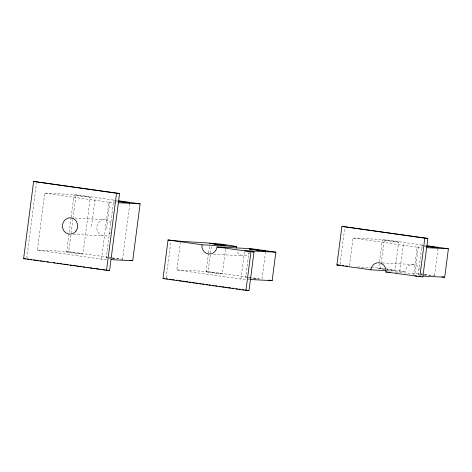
<?xml version="1.0" encoding="UTF-8"?>
<svg xmlns="http://www.w3.org/2000/svg" width="472" height="472" viewBox="0 0 472 472"><rect width="100%" height="100%" fill="white"/><g stroke="black" fill="none" stroke-linecap="round" stroke-linejoin="round"><path stroke-width="0.35" stroke-dasharray="2.36 1.77" d="M26.745 258.09L36.492 183.071M106.548 259.405L101.456 259.146L37.394 250.007L44.781 193.113L76.045 194.706L116.088 200.417M71.225 216.967L74.063 195.083L90.323 197.202L82.936 254.089L66.676 251.971L71.124 217.692M37.394 250.007L68.658 251.594L72.824 219.504M72.918 218.772L76.045 194.706M91.509 226.371L95.202 197.927M101.456 259.146L108.849 202.258L117.575 202.7M106.584 228.525L110.277 200.081M107.274 257.883L106.247 257.618L113.634 200.73L114.784 200.748M122.508 259.736L129.894 202.848M166.185 277.984L170.917 241.57M249.623 279.483L240.897 279.04L176.829 269.901L180.428 242.183M225.598 249.186L222.377 273.984L206.117 271.866L208.482 253.635M208.577 252.903L209.432 246.337M176.829 269.901L208.099 271.488L211.415 245.959M240.897 279.04L244.59 250.597M246.714 277.778L245.688 277.512L248.903 252.715M262.043 278.899L265.642 251.187M340.046 264.414L344.772 227.994M349.469 265.76L353.068 238.041L384.332 239.628L424.375 245.346M384.568 269.477L378.656 268.456L379.411 262.621M379.506 261.889L382.349 240.012L398.61 242.13L394.916 270.574L386.668 269.76M371.187 267.594L380.638 268.078L381.111 264.432M381.205 263.7L384.332 239.628M399.796 271.3L403.489 242.856M413.437 275.63L417.136 247.18L422.222 247.44M414.87 273.453L418.564 245.003M419.254 274.362L418.227 274.102L421.921 245.658L423.071 245.676M434.582 275.489L438.181 247.77M90.323 197.202L74.063 195.083M66.676 251.971L82.936 254.089M106.247 257.618L107.398 257.635M398.61 242.13L382.349 240.012M206.117 271.866L222.377 273.984M245.688 277.512L245.995 277.483M378.656 268.456L384.798 269.005M418.227 274.102L419.378 274.12M74.777 218.035L105.439 219.592M73.396 234.324L103.333 235.847M213.562 254.255L242.767 255.741M382.332 262.922L413.726 264.521M357.369 266.892L370.461 267.559M386.881 270.645L405.135 271.571A8.201 7.611 -87.1 0 1 411.743 264.521A8.201 7.611 -87.1 0 1 419.726 269.512M395.383 272.462L419.478 273.683M420.711 275.996L422.163 276.073M116.1 200.865L117.239 200.989M424.953 245.853L426.092 245.971M421.26 274.297L422.399 274.421M109.28 257.818L110.413 257.936M248.154 277.648L249.287 277.772M249.853 277.831L259.093 279.064M424.369 274.651L430.529 275.477M112.389 258.166L118.543 258.992M253.694 278.816L255.806 279.082M386.904 269.27L394.916 270.574M424.133 275.123L426.234 275.406M112.153 258.638L114.254 258.921M44.781 193.113L108.849 202.258M353.068 238.041L417.136 247.18M380.638 268.078L384.963 268.692M385.683 268.798L405.135 271.571M420.93 273.825L423.815 274.238M424.534 274.338L436.783 276.085M68.658 251.594L108.702 257.305M109.427 257.411L111.61 257.724M112.342 257.824L124.714 259.594M208.099 271.488L261.246 279.07M424.216 246.136L425.88 246.396M116.484 201.296L117.593 201.467M420.522 274.58L422.186 274.84M248.537 278.079L249.647 278.256M108.542 258.101L110.206 258.361M422.947 245.918L421.921 245.658M249.824 252.608A8.201 7.611 -87.1 0 1 236.773 250.744M110.383 232.714A8.201 7.611 -87.1 0 1 98.731 233.256A8.201 7.611 -87.1 0 1 100.347 220.802A8.201 7.611 -87.1 0 1 111.439 224.589"/><path stroke-width="0.71" d="M23.6 258.662L33.63 181.454L119.587 193.443L109.563 270.651L23.6 258.662L25.429 258.756M106.513 270.491L116.537 193.284L119.587 193.443M110.908 259.624L132.726 260.733L140.113 203.845L118.271 200.73M250.349 279.518L272.167 280.628L275.86 252.184L244.59 250.597L254.013 251.942L248.998 290.546L245.947 290.386L163.041 278.557L168.056 239.953C190.729 242.868 213.775 241.947 236.289 246.537A8.201 7.611 -87.1 0 0 236.218 247.965M245.947 290.386L250.962 251.782L254.013 251.942M336.902 264.987L341.911 226.383L427.874 238.366L422.859 276.97L385.889 271.978A8.201 7.611 -87.1 0 0 379.411 262.774A8.201 7.611 -87.1 0 0 370.815 269.825L336.902 264.987L339.952 265.14M419.809 276.816L424.824 238.212L427.874 238.366M422.894 276.108L444.707 277.217L448.4 248.773L427.29 245.759M118.301 202.736L140.113 203.845M426.588 247.664L448.4 248.773M168.056 239.953L201.969 244.797L236.289 246.537M201.969 244.797A8.201 7.611 -87.1 0 0 208.453 253.995A8.201 7.611 -87.1 0 0 217.043 246.945L251.364 248.691L275.86 252.184M370.815 269.825L386.149 270.603M385.889 271.978L387.353 272.049M388.81 272.126L390.273 272.202M163.041 278.557L164.262 278.622M118.46 201.125L129.894 202.848L118.242 201.562M426.747 246.054L438.181 247.77L426.529 246.49M33.63 181.454L116.537 193.284M341.911 226.383L424.824 238.212M441.822 276.804L444.707 277.217M217.043 246.945L250.962 251.782M342.123 265.453L343.575 265.659M345.746 265.972L347.197 266.178M414.888 275.837L417.065 276.144M418.511 276.35L419.962 276.557M129.812 260.32L132.726 260.733M268.527 280.108L272.167 280.628M27.376 258.921L28.833 259.128M30.285 259.34L31.742 259.547M33.925 259.86L35.376 260.066M36.834 260.273L38.285 260.479M40.468 260.792L41.925 260.998M43.377 261.205L44.834 261.411M47.017 261.724L48.468 261.93M53.56 262.656L55.012 262.869M57.195 263.175L58.652 263.388M60.103 263.594L61.561 263.801M63.744 264.113L65.195 264.32M66.652 264.526L68.104 264.733M70.287 265.046L71.744 265.252M73.195 265.459L75.378 265.771M76.836 265.978L78.287 266.184M79.744 266.397L81.921 266.704M83.379 266.91L84.83 267.123M87.013 267.429L88.47 267.642M89.922 267.848L92.105 268.161M93.562 268.367L95.014 268.574M96.471 268.78L98.654 269.093M100.105 269.3L101.563 269.506M103.014 269.713L105.197 270.025M106.648 270.232L109.563 270.651M166.091 278.716L167.542 278.923M169.725 279.235L171.183 279.442M172.634 279.648L174.091 279.855M176.274 280.167L177.726 280.374M179.183 280.58L181.36 280.893M182.817 281.1L184.275 281.306M185.726 281.513L187.909 281.825M189.36 282.032L190.818 282.244M192.269 282.451L194.452 282.763M195.91 282.97L197.361 283.176M199.544 283.489L201.001 283.696M202.453 283.902L203.91 284.109M206.093 284.421L207.544 284.628M209.002 284.834L210.453 285.041M212.636 285.353L214.093 285.56M215.545 285.772L217.002 285.979M219.179 286.286L220.636 286.498M222.088 286.705L224.271 287.017M225.728 287.224L227.179 287.43M228.637 287.637L230.82 287.95M232.271 288.156L233.728 288.363M235.911 288.675L237.363 288.882M238.82 289.088L240.272 289.295M242.455 289.607L243.906 289.814M245.363 290.026L248.272 290.439M210.117 243.393L209.81 243.422L226.07 245.54L210.117 243.393M249.688 249.039L249.381 249.068L265.642 251.187L249.688 249.039M76.069 230.967A8.201 7.611 -87.1 0 0 71.124 217.846A8.201 7.611 -87.1 0 0 63.012 229.109A8.201 7.611 -87.1 0 0 76.069 230.967"/></g></svg>
